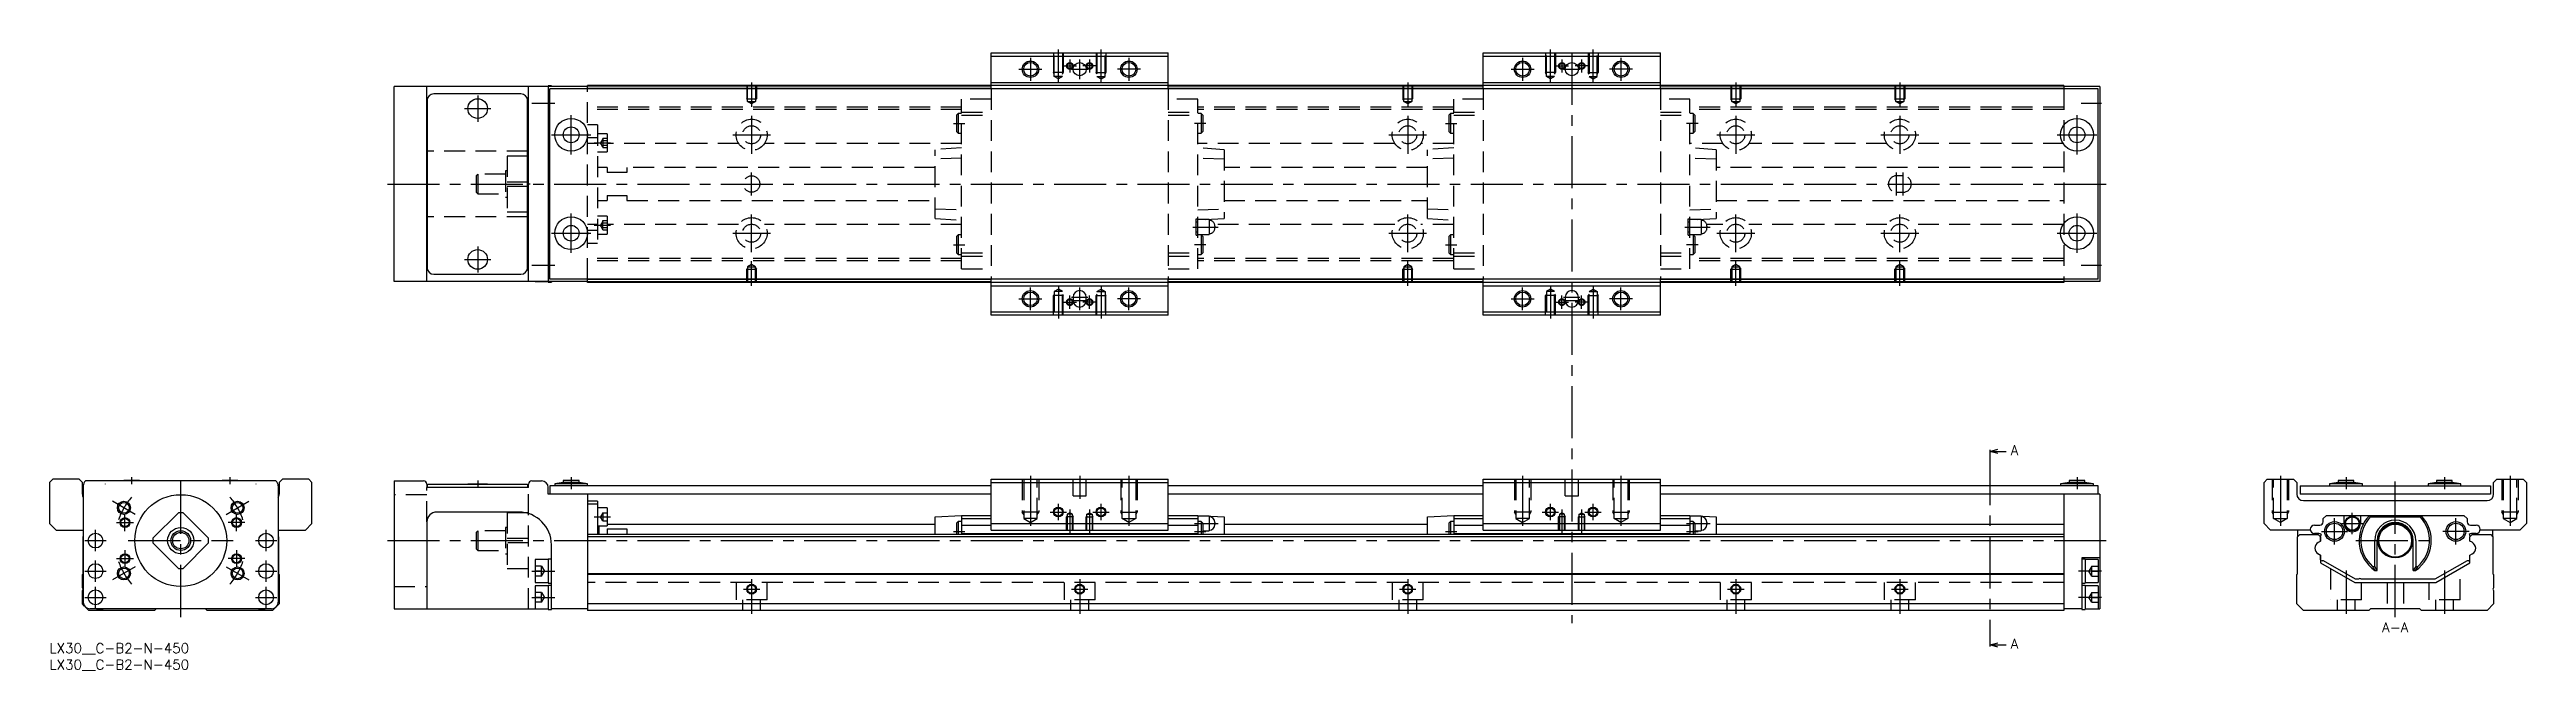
# Model space of a CAD drawing. Extents: x 0 to 755, y -8 to 181.
import ezdxf

# ---------------------------------------------------------------- set-up
doc = ezdxf.new("R2010")
doc.units = 0
doc.header["$LTSCALE"] = 0.5
doc.linetypes.add('CENTER', pattern=[50.8, 31.75, -6.35, 6.35, -6.35])
doc.linetypes.add('DASHED', pattern=[19.05, 12.7, -6.35])
for name, color, linetype in [('MSM_CENTER', 1, 'CENTER'), ('MSM_CONTINUOUS', 7, 'CONTINUOUS'), ('MSM_DASHED', 4, 'DASHED'), ('MSM_NARROW', 5, 'CONTINUOUS'), ('MSM_PART_NUMBER', 7, 'CONTINUOUS')]:
    doc.layers.add(name, color=color, linetype=linetype)
doc.styles.get("Standard").update_dxf_attribs({"font": 'txt.shx', "height": 3, "bigfont": 'bigfont.shx'})

# ---------------------------------------------------------------- blocks, each defined once
blk = doc.blocks.new('*U2')
at = {"layer": 'MSM_PART_NUMBER'}
blk.add_text('LX30__C-B2-N-450', height=3, dxfattribs=at).set_placement((0, -3))
blk = doc.blocks.new('*U3')
at = {"layer": 'MSM_PART_NUMBER'}
blk.add_text('LX30__C-B2-N-450', height=3, dxfattribs=at).set_placement((0, -8))

msp = doc.modelspace()

# ---------------------------------------------------------------- linework, layer by layer
at = {"layer": 'MSM_CENTER'}
for p, q in [((295.5, 175), (302.5, 175)), ((299, 178.5), (299, 171.5)), ((307.5, 171.09), (307.5, 181)), ((309, 176), (313, 176)), ((311, 178), (311, 174)), ((311.5, 175), (316.5, 175)), ((314, 172), (314, 178)), ((319, 176), (315, 176)), ((317, 178), (317, 174)), ((320.5, 171.09), (320.5, 181)), ((332.5, 175), (325.5, 175)), ((329, 178.5), (329, 171.5)), ((445.5, 175), (452.5, 175)), ((449, 178.5), (449, 171.5)), ((457.5, 171.09), (457.5, 181)), ((459, 176), (463, 176)), ((461, 178), (461, 174)), ((461.5, 175), (466.5, 175)), ((464, 180), (464, 6.17)), ((469, 176), (465, 176)), ((467, 178), (467, 174)), ((470.5, 171.09), (470.5, 181)), ((482.5, 175), (475.5, 175)), ((479, 178.5), (479, 171.5)), ((130.5, 167), (130.5, 159)), ((214, 171), (214, 163.49)), ((414, 171), (414, 163.49)), ((514, 171), (514, 163.49)), ((564, 171), (564, 163.49)), ((126.5, 163), (134.5, 163)), ((147, 164.7), (154, 164.7)), ((159, 149), (159, 161)), ((214, 160.75), (214, 149.25)), ((414, 160.75), (414, 149.25)), ((514, 160.75), (514, 149.25)), ((564, 160.75), (564, 149.25)), ((618, 149), (618, 161)), ((619.25, 164.7), (625.5, 164.7)), ((153, 155), (165, 155)), ((166, 152.55), (171, 152.55)), ((208.25, 155), (219.75, 155)), ((275.5, 158.5), (279, 158.5)), ((352.5, 158.5), (349, 158.5)), ((408.25, 155), (419.75, 155)), ((425.5, 158.5), (429, 158.5)), ((502.5, 158.5), (499, 158.5)), ((508.25, 155), (519.75, 155)), ((558.25, 155), (569.75, 155)), ((612, 155), (624, 155)), ((214, 136.5), (214, 143.5)), ((563, 136.5), (563, 143.5)), ((565, 136.5), (565, 143.5)), ((103, 140), (627, 140)), ((159, 119), (159, 131)), ((214, 119.25), (214, 130.75)), ((414, 119.25), (414, 130.75)), ((514, 119.25), (514, 130.75)), ((564, 119.25), (564, 130.75)), ((618, 119), (618, 131)), ((130.5, 121), (130.5, 113)), ((153, 125), (165, 125)), ((166, 127.44), (171, 127.44)), ((208.25, 125), (219.75, 125)), ((275.5, 121.5), (279, 121.5)), ((348.5, 126.9), (356.2, 126.9)), ((352.5, 121.5), (349, 121.5)), ((408.25, 125), (419.75, 125)), ((425.5, 121.5), (429, 121.5)), ((498.5, 126.9), (506.2, 126.9)), ((502.5, 121.5), (499, 121.5)), ((508.25, 125), (519.75, 125)), ((558.25, 125), (569.75, 125)), ((612, 125), (624, 125)), ((126.5, 117), (134.5, 117)), ((147, 115.3), (154, 115.3)), ((214, 109), (214, 116.51)), ((414, 109), (414, 116.51)), ((514, 109), (514, 116.51)), ((564, 109), (564, 116.51)), ((619.25, 115.3), (625.5, 115.3)), ((299, 101.5), (299, 108.5)), ((307.5, 108.91), (307.5, 99)), ((311, 102), (311, 106)), ((314, 101.5), (314, 108.5)), ((317, 102), (317, 106)), ((320.5, 108.91), (320.5, 99)), ((329, 101.5), (329, 108.5)), ((449, 101.5), (449, 108.5)), ((457.5, 108.91), (457.5, 99)), ((461, 102), (461, 106)), ((467, 102), (467, 106)), ((470.5, 108.91), (470.5, 99)), ((479, 101.5), (479, 108.5)), ((295.5, 105), (302.5, 105)), ((309, 104), (313, 104)), ((311.5, 105.5), (316.5, 105.5)), ((311.5, 104.5), (316.5, 104.5)), ((319, 104), (315, 104)), ((332.5, 105), (325.5, 105)), ((445.5, 105), (452.5, 105)), ((459, 104), (463, 104)), ((461.5, 105.5), (466.5, 105.5)), ((461.5, 104.5), (466.5, 104.5)), ((469, 104), (465, 104)), ((482.5, 105), (475.5, 105)), ((591.38, 58), (591.38, 0)), ((17, 48.6), (17, 48.49)), ((25, 50.6), (25, 48.5)), ((40, 8), (40, 51.5)), ((55, 50.6), (55, 48.5)), ((63, 48.49), (63, 48.6)), ((130.5, 49.6), (130.5, 47.49)), ((159, 50.6), (159, 47)), ((299, 51), (299, 35.81)), ((314, 51), (314, 44)), ((329, 51), (329, 35.81)), ((449, 51), (449, 35.81)), ((479, 51), (479, 35.81)), ((618, 50.6), (618, 47)), ((680, 51), (680, 35.81)), ((700, 50.6), (700, 47)), ((715, 8), (715, 51.5)), ((730, 50.6), (730, 47)), ((750, 51), (750, 35.81)), ((26.14, 39.3), (19.22, 43.3)), ((23, 34.22), (23, 39.37)), ((53.86, 39.3), (60.78, 43.3)), ((57, 34.22), (57, 39.37)), ((166, 38.55), (171, 38.55)), ((305, 40), (310, 40)), ((307.5, 37.5), (307.5, 42.5)), ((311, 40.76), (311, 33.5)), ((317, 40.76), (317, 33.5)), ((318, 40), (323, 40)), ((320.5, 37.5), (320.5, 42.5)), ((455, 40), (460, 40)), ((457.5, 37.5), (457.5, 42.5)), ((461, 40.76), (461, 33.5)), ((467, 40.76), (467, 33.5)), ((468, 40), (473, 40)), ((470.5, 37.5), (470.5, 42.5)), ((696.5, 30.1), (696.5, 38.1)), ((701.9, 33.25), (701.9, 39.75)), ((733.5, 30.1), (733.5, 38.1)), ((10.75, 31.3), (17.25, 31.3)), ((14, 28.05), (14, 34.55)), ((20.42, 36.8), (25.57, 36.8)), ((24, 31.3), (56, 31.3)), ((59.57, 36.8), (54.42, 36.8)), ((62.75, 31.3), (69.25, 31.3)), ((66, 28.05), (66, 34.55)), ((103, 31.3), (627, 31.3)), ((275.5, 34.1), (279, 34.1)), ((349, 36.5), (356.2, 36.5)), ((349, 34.1), (352.5, 34.1)), ((425.5, 34.1), (429, 34.1)), ((499, 36.5), (506.2, 36.5)), ((499, 34.1), (502.5, 34.1)), ((692.5, 34.1), (700.5, 34.1)), ((698.65, 36.5), (705.15, 36.5)), ((703, 31.3), (727, 31.3)), ((737.5, 34.1), (729.5, 34.1)), ((14, 18.75), (14, 25.25)), ((26.14, 23.3), (19.22, 19.3)), ((20.42, 25.8), (25.57, 25.8)), ((23, 28.38), (23, 23.23)), ((53.86, 23.3), (60.78, 19.3)), ((59.57, 25.8), (54.42, 25.8)), ((57, 28.38), (57, 23.23)), ((66, 18.75), (66, 25.25)), ((10.75, 22), (17.25, 22)), ((14, 10.75), (14, 17.25)), ((62.75, 22), (69.25, 22)), ((66, 10.75), (66, 17.25)), ((147, 22), (154, 22)), ((211.5, 16.5), (216.5, 16.5)), ((214, 19.5), (214, 9)), ((311.5, 16.5), (316.5, 16.5)), ((314, 19.5), (314, 9)), ((411.5, 16.5), (416.5, 16.5)), ((414, 19.5), (414, 9)), ((511.5, 16.5), (516.5, 16.5)), ((514, 19.5), (514, 9)), ((561.5, 16.5), (566.5, 16.5)), ((564, 19.5), (564, 9)), ((625.5, 22), (618.5, 22)), ((700, 22.18), (700, 9)), ((730, 22.18), (730, 9)), ((10.75, 14), (17.25, 14)), ((62.75, 14), (69.25, 14)), ((147, 14), (154, 14)), ((625.5, 14), (618.5, 14))]:
    msp.add_line(p, q, dxfattribs=at)
for start, end in [(138.53845, 161.46155), (18.53845, 41.46155), (198.53845, 221.46155), (318.53845, 341.46155)]:
    msp.add_arc((40, 31.3), 20, start, end, dxfattribs=at)
at = {"layer": 'MSM_CONTINUOUS'}
for p, q in [((287, 180), (341, 180)), ((287, 169), (287, 180)), ((287, 179), (341, 179)), ((341, 169), (341, 180)), ((437, 180), (491, 180)), ((437, 169), (437, 180)), ((437, 179), (491, 179)), ((491, 169), (491, 180)), ((105, 110.3), (105, 169.7)), ((164, 169.7), (105, 169.7)), ((115, 110.3), (115, 169.7)), ((143.7, 167.5), (117.1, 167.5)), ((146, 110.3), (146, 169.7)), ((148, 169.75), (148, 169.7)), ((152, 169.75), (148, 169.75)), ((153, 169.9), (152, 169.9)), ((152, 169.9), (152, 110.1)), ((152.5, 111), (152.5, 169)), ((624.5, 169), (152.5, 169)), ((153, 169.9), (153, 169.7)), ((164, 169), (164, 170)), ((614, 170), (164, 170)), ((287, 169.8), (164, 169.8)), ((287, 169.1), (164, 169.1)), ((287, 171), (341, 171)), ((437, 169.8), (341, 169.8)), ((437, 169.1), (341, 169.1)), ((437, 171), (491, 171)), ((614, 169.8), (491, 169.8)), ((614, 169.1), (491, 169.1)), ((614, 170), (614, 169)), ((625, 169.7), (614, 169.7)), ((624.5, 111), (624.5, 169)), ((625, 169.7), (625, 110.3)), ((115.1, 165.5), (115.1, 114.5)), ((145.7, 114.5), (145.7, 165.5)), ((115, 158.2), (115.1, 158.2)), ((145.7, 158.2), (146, 158.2)), ((115.1, 150), (115, 150)), ((146, 150), (145.7, 150)), ((146, 148.5), (145.7, 148.5)), ((146, 148.47), (145.7, 148.47)), ((145.7, 140.72), (146, 140.72)), ((146, 139.28), (145.7, 139.28)), ((115.1, 130), (115, 130)), ((146, 131.53), (145.7, 131.53)), ((146, 131.5), (145.7, 131.5)), ((146, 130), (145.7, 130)), ((115.1, 121.8), (115, 121.8)), ((146, 121.8), (145.7, 121.8)), ((164, 110.3), (105, 110.3)), ((117.1, 112.5), (143.7, 112.5)), ((148, 110.3), (148, 110.25)), ((148, 110.25), (152, 110.25)), ((152, 110.1), (153, 110.1)), ((624.5, 111), (152.5, 111)), ((153, 110.3), (153, 110.1)), ((164, 110), (164, 111)), ((287, 110.9), (164, 110.9)), ((287, 110.2), (164, 110.2)), ((614, 110), (164, 110)), ((287, 100), (287, 111)), ((287, 109), (341, 109)), ((341, 100), (341, 111)), ((437, 110.9), (341, 110.9)), ((437, 110.2), (341, 110.2)), ((437, 100), (437, 111)), ((437, 109), (491, 109)), ((491, 100), (491, 111)), ((614, 110.9), (491, 110.9)), ((614, 110.2), (491, 110.2)), ((614, 111), (614, 110)), ((625, 110.3), (614, 110.3)), ((287, 101), (341, 101)), ((341, 100), (287, 100)), ((312, 105.5), (312, 104.5)), ((316, 104.5), (316, 105.5)), ((437, 101), (491, 101)), ((491, 100), (437, 100)), ((462, 105.5), (462, 104.5)), ((466, 104.5), (466, 105.5)), ((591.38, 58.5), (593.87, 59.17)), ((591.38, 59), (591.38, 58)), ((593.87, 57.83), (591.38, 58.5)), ((591.38, 58.5), (596.38, 58.5)), ((1, 50), (0, 49)), ((0, 49), (0, 36.5)), ((9, 50), (1, 50)), ((10, 49), (9, 50)), ((10, 45.5), (10, 49)), ((10.3, 48), (10.3, 12.5)), ((69.02, 49.5), (10.98, 49.5)), ((22.6, 49.6), (22.6, 49.5)), ((27.4, 49.6), (22.6, 49.6)), ((27.4, 49.5), (27.4, 49.6)), ((52.6, 49.6), (52.6, 49.5)), ((57.4, 49.6), (52.6, 49.6)), ((57.4, 49.5), (57.4, 49.6)), ((69.7, 48), (69.7, 12.5)), ((71, 50), (70, 49)), ((70, 49), (70, 45.5)), ((79, 50), (71, 50)), ((80, 49), (79, 50)), ((80, 36.5), (80, 49)), ((105, 49.5), (105, 10.5)), ((105, 49.5), (114, 49.5)), ((115, 48.5), (115, 47.5)), ((146, 47.5), (115, 47.5)), ((115.1, 48.5), (115.1, 47.5)), ((115.1, 48.5), (145.7, 48.5)), ((127.5, 48.6), (133.5, 48.6)), ((127.5, 48.6), (127.5, 48.5)), ((133.5, 48.5), (133.5, 48.6)), ((145.7, 48.5), (145.7, 47.5)), ((146, 47.5), (146, 48.5)), ((147, 49.5), (150, 49.5)), ((152, 45.5), (152, 47.5)), ((287, 45.5), (152, 45.5)), ((152.5, 48), (152.5, 45.5)), ((287, 48), (152.5, 48)), ((156.6, 49), (154, 48.6)), ((154, 48.6), (154, 48)), ((164, 48.6), (154, 48.6)), ((156.6, 49.6), (156.6, 49)), ((161.4, 49.6), (156.6, 49.6)), ((161.4, 49), (156.6, 49)), ((161.4, 49), (161.4, 49.6)), ((164, 48.6), (161.4, 49)), ((164, 48), (164, 48.6)), ((164, 45.5), (164, 10)), ((287, 34.5), (287, 50)), ((287, 50), (341, 50)), ((287, 49), (341, 49)), ((341, 34.5), (341, 50)), ((437, 48), (341, 48)), ((437, 45.5), (341, 45.5)), ((437, 34.5), (437, 50)), ((437, 50), (491, 50)), ((437, 49), (491, 49)), ((491, 34.5), (491, 50)), ((624.5, 48), (491, 48)), ((625, 45.5), (491, 45.5)), ((615.6, 49), (613, 48.6)), ((613, 48.6), (613, 48)), ((623, 48.6), (613, 48.6)), ((614, 45.5), (614, 10)), ((615.6, 49.6), (615.6, 49)), ((620.4, 49.6), (615.6, 49.6)), ((620.4, 49), (615.6, 49)), ((620.4, 49), (620.4, 49.6)), ((623, 48.6), (620.4, 49)), ((623, 48), (623, 48.6)), ((624.5, 45.5), (624.5, 48)), ((625, 45.5), (625, 10.5)), ((675, 49), (676, 50)), ((675, 36.5), (675, 49)), ((676, 50), (684, 50)), ((684, 50), (685, 49)), ((685, 49), (685, 45.5)), ((686, 48), (686, 45.5)), ((686, 48), (744, 48)), ((744, 45.5), (686, 45.5)), ((697.6, 49), (695, 48.6)), ((705, 48.6), (695, 48.6)), ((695, 48.6), (695, 48)), ((702.4, 49.6), (697.6, 49.6)), ((697.6, 49.6), (697.6, 49)), ((702.4, 49), (697.6, 49)), ((702.4, 49), (702.4, 49.6)), ((705, 48.6), (702.4, 49)), ((705, 48), (705, 48.6)), ((727.6, 49), (725, 48.6)), ((735, 48.6), (725, 48.6)), ((725, 48.6), (725, 48)), ((732.4, 49.6), (727.6, 49.6)), ((727.6, 49.6), (727.6, 49)), ((732.4, 49), (727.6, 49)), ((732.4, 49), (732.4, 49.6)), ((735, 48.6), (732.4, 49)), ((735, 48), (735, 48.6)), ((744, 48), (744, 45.5)), ((745, 49), (746, 50)), ((745, 45.5), (745, 49)), ((746, 50), (754, 50)), ((754, 50), (755, 49)), ((755, 49), (755, 36.5)), ((39.28, 39.77), (31.53, 32.02)), ((48.47, 32.02), (40.72, 39.77)), ((143, 40), (118, 40)), ((167, 43.3), (164, 43.3)), ((167, 42.45), (164, 42.45)), ((167, 43.3), (167, 33.2)), ((170, 41.3), (167, 41.3)), ((170, 41.3), (170, 35.8)), ((270, 38.5), (278, 39)), ((270, 33.2), (270, 38.5)), ((278, 39), (287, 39)), ((278, 39), (278, 33.2)), ((278, 38), (287, 38)), ((341, 39), (350, 39)), ((341, 38), (350, 38)), ((350, 39), (358, 38.5)), ((350, 39), (350, 33.2)), ((353.45, 38.75), (350, 38.75)), ((353.45, 38.75), (353.45, 34.25)), ((358, 38.5), (358, 33.2)), ((420, 38.5), (428, 39)), ((420, 33.2), (420, 38.5)), ((428, 39), (437, 39)), ((428, 39), (428, 33.2)), ((428, 38), (437, 38)), ((491, 39), (500, 39)), ((491, 38), (500, 38)), ((500, 39), (508, 38.5)), ((500, 39), (500, 33.2)), ((503.45, 38.75), (500, 38.75)), ((503.45, 38.75), (503.45, 34.25)), ((508, 38.5), (508, 33.2)), ((687, 43.5), (743, 43.5)), ((693.05, 38), (694.05, 39)), ((693.05, 37), (693.05, 38)), ((694.05, 39), (735.95, 39)), ((699.4, 36.5), (699.4, 39)), ((704.4, 39), (704.4, 36.5)), ((707.14, 39), (707.4, 38.5)), ((707.4, 38.5), (722.6, 38.5)), ((722.6, 38.5), (722.86, 39)), ((735.95, 39), (736.95, 38)), ((736.95, 38), (736.95, 37)), ((0, 36.5), (2, 34.5)), ((2, 34.5), (10.3, 34.5)), ((10.2, 32.5), (10.3, 32.6)), ((10.2, 21.2), (10.2, 32.5)), ((31.53, 30.58), (39.28, 22.83)), ((40.72, 22.83), (48.47, 30.58)), ((69.7, 34.5), (78, 34.5)), ((69.7, 32.6), (69.8, 32.5)), ((69.8, 32.5), (69.8, 21.2)), ((78, 34.5), (80, 36.5)), ((115, 37), (115, 10.5)), ((614, 33.2), (164, 33.2)), ((614, 32.5), (164, 32.5)), ((167, 35.8), (170, 35.8)), ((167.5, 33.2), (167.5, 35.8)), ((170, 36.3), (270, 36.3)), ((170, 34.87), (176, 34.87)), ((170, 34.87), (170, 33.2)), ((176, 34.87), (176, 33.2)), ((277, 37.1), (276.5, 36.6)), ((276.5, 36.6), (276.5, 33.2)), ((278, 37.1), (277, 37.1)), ((277, 37.1), (277, 33.2)), ((278, 36), (287, 36)), ((278, 33.5), (350, 33.5)), ((287, 36.5), (341, 36.5)), ((287, 34.5), (341, 34.5)), ((341, 36), (350, 36)), ((351, 37.1), (350, 37.1)), ((351.5, 36.6), (351, 37.1)), ((351, 37.1), (351, 33.2)), ((351.5, 36.6), (351.5, 33.2)), ((351.5, 34.25), (353.45, 34.25)), ((355.2, 36.8), (355.2, 36.2)), ((358, 36.3), (420, 36.3)), ((427, 37.1), (426.5, 36.6)), ((426.5, 36.6), (426.5, 33.2)), ((428, 37.1), (427, 37.1)), ((427, 37.1), (427, 33.2)), ((428, 36), (437, 36)), ((428, 33.5), (500, 33.5)), ((437, 36.5), (491, 36.5)), ((437, 34.5), (491, 34.5)), ((491, 36), (500, 36)), ((501, 37.1), (500, 37.1)), ((501.5, 36.6), (501, 37.1)), ((501, 37.1), (501, 33.2)), ((501.5, 36.6), (501.5, 33.2)), ((501.5, 34.25), (503.45, 34.25)), ((505.2, 36.8), (505.2, 36.2)), ((508, 36.3), (614, 36.3)), ((677, 34.5), (675, 36.5)), ((689.13, 34.5), (677, 34.5)), ((685.2, 32.5), (685.9, 33.2)), ((685.2, 21.2), (685.2, 32.5)), ((685.3, 32.6), (685.3, 34.5)), ((685.9, 33.2), (691.55, 33.2)), ((690.35, 36), (692.05, 36)), ((691.75, 33.5), (690.35, 33.5)), ((692.25, 31.15), (691.5, 30.72)), ((691.55, 33.2), (692.25, 32.5)), ((691.6, 30.78), (692.25, 31.15)), ((692.2, 32.55), (692.2, 32.7)), ((692.25, 32.5), (692.2, 32.55)), ((692.25, 31.15), (692.25, 32.5)), ((692.25, 32.5), (692.25, 31.15)), ((708.74, 23.45), (708.74, 31.3)), ((709.5, 22.2), (709.5, 31.3)), ((720.5, 22.2), (720.5, 31.3)), ((721.26, 31.3), (721.26, 23.45)), ((737.75, 32.5), (738.45, 33.2)), ((737.75, 31.15), (737.75, 32.5)), ((738.4, 30.78), (737.75, 31.15)), ((737.8, 32.7), (737.8, 32.55)), ((737.95, 36), (739.65, 36)), ((739.65, 33.5), (738.25, 33.5)), ((738.4, 30.78), (738.49, 30.73)), ((738.45, 33.2), (744.1, 33.2)), ((753, 34.5), (740.87, 34.5)), ((744.1, 33.2), (744.8, 32.5)), ((744.7, 32.6), (744.7, 34.5)), ((744.8, 32.5), (744.8, 21.2)), ((755, 36.5), (753, 34.5)), ((152, 25.5), (148, 25.5)), ((148, 25.5), (148, 18.5)), ((153, 25.65), (152, 25.65)), ((152, 25.65), (152, 18.35)), ((153, 10.35), (153, 30)), ((625, 26), (619.5, 26)), ((619.5, 26), (619.5, 10.35)), ((620.5, 25.65), (619.5, 25.65)), ((620.5, 25.65), (620.5, 18.35)), ((624.5, 25.5), (620.5, 25.5)), ((624.5, 25.5), (624.5, 18.5)), ((692.25, 26.85), (691.5, 27.28)), ((691.6, 27.22), (692.25, 26.85)), ((692.25, 25.45), (692.25, 26.85)), ((692.25, 26.85), (692.25, 24.5)), ((692.25, 24.5), (702.64, 18.5)), ((693.1, 25.16), (692.7, 25.16)), ((702.91, 19.5), (693.1, 25.16)), ((708.07, 23.45), (708.74, 23.45)), ((709.5, 22.2), (708.74, 23.45)), ((721.26, 23.45), (720.5, 22.2)), ((721.26, 23.45), (721.93, 23.45)), ((736.9, 25.16), (727.09, 19.5)), ((727.36, 18.5), (737.75, 24.5)), ((737.3, 25.16), (736.9, 25.16)), ((737.75, 26.85), (738.5, 27.28)), ((737.75, 24.5), (737.75, 26.85)), ((10, 21), (10.2, 21.2)), ((10, 16.9), (10, 21)), ((10, 12), (10, 16.1)), ((69.8, 21.2), (70, 21)), ((70, 21), (70, 12)), ((148, 18.5), (152, 18.5)), ((152, 17.5), (148, 17.5)), ((148, 17.5), (148, 10.5)), ((152, 18.35), (153, 18.35)), ((153, 17.65), (152, 17.65)), ((152, 17.65), (152, 10.35)), ((614, 21.2), (164, 21.2)), ((614, 21), (164, 21)), ((619.5, 18.35), (620.5, 18.35)), ((620.5, 17.65), (619.5, 17.65)), ((620.5, 18.5), (624.5, 18.5)), ((620.5, 17.65), (620.5, 10.35)), ((624.5, 17.5), (620.5, 17.5)), ((624.5, 17.5), (624.5, 10.5)), ((685, 21), (685.2, 21.2)), ((685, 12), (685, 21)), ((702.64, 18.5), (727.36, 18.5)), ((703.85, 19.5), (702.91, 19.5)), ((727.09, 19.5), (704.65, 19.5)), ((708.82, 22.2), (709.5, 22.2)), ((720.5, 22.2), (721.18, 22.2)), ((744.8, 21.2), (745, 21)), ((745, 21), (745, 16.9)), ((745, 16.1), (745, 12)), ((10.7, 11.3), (10, 12)), ((12, 10), (11.1, 10.9)), ((32, 10), (12, 10)), ((67.7, 10.5), (12.3, 10.5)), ((32.5, 10.5), (32, 10)), ((48, 10), (47.5, 10.5)), ((68, 10), (48, 10)), ((68.9, 10.9), (68, 10)), ((70, 12), (69.3, 11.3)), ((105, 10.5), (152, 10.5)), ((152, 10.35), (153, 10.35)), ((164, 10.5), (153, 10.5)), ((614, 12), (164, 12)), ((614, 10), (164, 10)), ((619.5, 10.5), (614, 10.5)), ((619.5, 10.35), (620.5, 10.35)), ((620.5, 10.5), (625, 10.5)), ((687, 10), (685, 12)), ((707, 10), (687, 10)), ((707.5, 10.5), (707, 10)), ((722.5, 10.5), (707.5, 10.5)), ((723, 10), (722.5, 10.5)), ((743, 10), (723, 10)), ((745, 12), (743, 10)), ((591.38, -0.5), (593.87, 0.17)), ((591.38, 0), (591.38, -1)), ((593.87, -1.17), (591.38, -0.5)), ((591.38, -0.5), (596.38, -0.5))]:
    msp.add_line(p, q, dxfattribs=at)
for centre, radius in [((299, 175), 2.07), ((314, 175), 2), ((329, 175), 2.07), ((449, 175), 2.07), ((464, 175), 2), ((479, 175), 2.07), ((130.5, 163), 3), ((159, 155), 5), ((618, 155), 5), ((159, 155), 2.4), ((618, 155), 2.4), ((159, 125), 5), ((618, 125), 5), ((159, 125), 2.4), ((618, 125), 2.4), ((130.5, 117), 3), ((299, 105), 2.07), ((329, 105), 2.07), ((449, 105), 2.07), ((479, 105), 2.07), ((22.68, 41.3), 1.62), ((23, 36.8), 1.23), ((40, 31.3), 14), ((57.32, 41.3), 1.62), ((57, 36.8), 1.23), ((307.5, 40), 1.23), ((320.5, 40), 1.23), ((457.5, 40), 1.23), ((470.5, 40), 1.23), ((701.9, 36.5), 2.25), ((701.9, 36.5), 2.05), ((14, 31.3), 2.25), ((40, 31.3), 4), ((40, 31.3), 3), ((40, 31.3), 2.5), ((66, 31.3), 2.25), ((696.5, 34.1), 3), ((696.5, 34.1), 2.5), ((715, 31.3), 5.3), ((715, 31.3), 5), ((733.5, 34.1), 3), ((733.5, 34.1), 2.5), ((14, 22), 2.25), ((22.68, 21.3), 1.62), ((23, 25.8), 1.23), ((57.32, 21.3), 1.62), ((57, 25.8), 1.23), ((66, 22), 2.25), ((14, 14), 2.25), ((66, 14), 2.25), ((214, 16.5), 1.23), ((314, 16.5), 1.23), ((414, 16.5), 1.23), ((514, 16.5), 1.23), ((564, 16.5), 1.23)]:
    msp.add_circle(centre, radius, dxfattribs=at)
for centre, radius, start, end in [((117.1, 165.5), 2, 90, 180), ((143.7, 165.5), 2, 0, 90), ((117.1, 114.5), 2, 180, 270), ((143.7, 114.5), 2, 270, 0), ((314, 105.5), 2, 0, 180), ((464, 105.5), 2, 0, 180), ((314, 104.5), 2, 180, 0), ((464, 104.5), 2, 180, 0), ((12, 45.5), 2, 180, 211.78833), ((12.3, 48), 2, 131.40962, 180), ((67.7, 48), 2, 0, 48.59038), ((68, 45.5), 2, 328.21167, 0), ((114, 48.5), 1, 0, 90), ((147, 48.5), 1, 90, 180), ((150, 47.5), 2, 0, 90), ((687, 45.5), 2, 180, 270), ((743, 45.5), 2, 270, 0), ((40, 31.3), 8.5, 85.11917, 94.88083), ((118, 37), 3, 90, 180), ((143, 30), 10, 0, 90), ((353.45, 36.8), 1.75, 0, 90), ((503.45, 36.8), 1.75, 0, 90), ((715, 31.3), 11, 135.573, 235.81959), ((715, 31.3), 10.47, 136.57129, 228.55525), ((715, 31.3), 11, 304.18041, 44.427), ((715, 31.3), 10.47, 311.44475, 43.42871), ((40, 31.3), 8.5, 175.11917, 184.88083), ((40, 31.3), 8.5, 355.11917, 4.88083), ((353.45, 36.2), 1.75, 270, 0), ((503.45, 36.2), 1.75, 270, 0), ((690.35, 34.75), 1.25, 90, 270), ((692.65, 28.85), 2.2, 121.45533, 176.01903), ((692.65, 28.85), 2.2, 121.38869, 134.53306), ((691.75, 32.5), 1, 41.23398, 90), ((692.05, 37), 1, 270, 0), ((692.7, 32.7), 0.5, 113.32535, 180), ((701.9, 36.5), 2.5, 180, 0), ((715, 31.3), 6.26, 0, 180), ((715, 31.3), 5.5, 0, 180), ((737.95, 37), 1, 180, 270), ((738.25, 32.5), 1, 90, 138.76602), ((737.3, 32.7), 0.5, 0, 66.67465), ((737.35, 28.85), 2.2, 3.98097, 61.45517), ((739.65, 34.75), 1.25, 270, 90), ((40, 31.3), 8.5, 265.11917, 274.88083), ((692.65, 29.15), 2.2, 183.98097, 241.45517), ((692.7, 25.66), 0.5, 205.84193, 270), ((716.51, 27.65), 9.43, 206.44562, 215.3272), ((714, 27.35), 8.84, 324.37545, 333.85173), ((737.3, 25.66), 0.5, 270, 334.15807), ((737.35, 29.15), 2.2, 301.45533, 356.01903), ((9.7, 16.5), 0.5, 306.8699, 53.1301), ((704.25, 19.2), 0.5, 36.8699, 143.1301), ((745.3, 16.5), 0.5, 126.8699, 233.1301), ((12.3, 12.5), 2, 180, 270), ((15.3, 14), 3.65, 253.51703, 286.48297), ((64.7, 14), 3.65, 253.51703, 286.48297), ((67.7, 12.5), 2, 270, 0)]:
    msp.add_arc(centre, radius, start, end, dxfattribs=at)
at = {"layer": 'MSM_DASHED'}
for p, q in [((306, 180), (306, 174)), ((309, 174), (306, 174)), ((306.27, 173.53), (306, 174)), ((306.27, 172.8), (306.27, 180)), ((308.73, 180), (308.73, 172.8)), ((308.73, 173.53), (309, 174)), ((309, 180), (309, 174)), ((319, 180), (319, 174)), ((319, 174), (322, 174)), ((319.27, 173.53), (319, 174)), ((319.27, 180), (319.27, 172.8)), ((321.73, 172.8), (321.73, 180)), ((321.73, 173.53), (322, 174)), ((322, 180), (322, 174)), ((456, 180), (456, 174)), ((459, 174), (456, 174)), ((456.27, 173.53), (456, 174)), ((456.27, 172.8), (456.27, 180)), ((458.73, 180), (458.73, 172.8)), ((458.73, 173.53), (459, 174)), ((459, 180), (459, 174)), ((469, 180), (469, 174)), ((469, 174), (472, 174)), ((469.27, 173.53), (469, 174)), ((469.27, 180), (469.27, 172.8)), ((471.73, 172.8), (471.73, 180)), ((471.73, 173.53), (472, 174)), ((472, 180), (472, 174)), ((164, 111), (164, 169)), ((212.5, 170), (212.5, 166)), ((212.77, 165.2), (212.77, 170)), ((215.23, 170), (215.23, 165.2)), ((215.5, 170), (215.5, 166)), ((287, 169), (287, 111)), ((308.73, 172.8), (306.27, 172.8)), ((307.5, 172.09), (306.27, 172.8)), ((308.73, 172.8), (307.5, 172.09)), ((319.27, 172.8), (321.73, 172.8)), ((319.27, 172.8), (320.5, 172.09)), ((320.5, 172.09), (321.73, 172.8)), ((341, 169), (341, 111)), ((412.5, 170), (412.5, 166)), ((412.77, 165.2), (412.77, 170)), ((415.23, 170), (415.23, 165.2)), ((415.5, 170), (415.5, 166)), ((437, 169), (437, 111)), ((458.73, 172.8), (456.27, 172.8)), ((457.5, 172.09), (456.27, 172.8)), ((458.73, 172.8), (457.5, 172.09)), ((469.27, 172.8), (471.73, 172.8)), ((469.27, 172.8), (470.5, 172.09)), ((470.5, 172.09), (471.73, 172.8)), ((491, 169), (491, 111)), ((512.5, 170), (512.5, 166)), ((512.77, 165.2), (512.77, 170)), ((515.23, 170), (515.23, 165.2)), ((515.5, 170), (515.5, 166)), ((562.5, 170), (562.5, 166)), ((562.77, 165.2), (562.77, 170)), ((565.23, 170), (565.23, 165.2)), ((565.5, 170), (565.5, 166)), ((614, 169), (614, 111)), ((278, 163.45), (164, 163.45)), ((278, 162.75), (164, 162.75)), ((212.77, 165.53), (212.5, 166)), ((212.5, 166), (215.5, 166)), ((212.77, 165.2), (215.23, 165.2)), ((214, 164.49), (212.77, 165.2)), ((215.23, 165.2), (214, 164.49)), ((215.23, 165.53), (215.5, 166)), ((277, 161.5), (276.5, 161)), ((276.5, 161), (276.5, 156)), ((277, 161.5), (277, 155.5)), ((278, 161.5), (277, 161.5)), ((287, 165.9), (278, 165.9)), ((278, 114.1), (278, 165.9)), ((278, 161.95), (287, 161.95)), ((278, 160.95), (287, 160.95)), ((350, 165.9), (341, 165.9)), ((341, 161.95), (350, 161.95)), ((341, 160.95), (350, 160.95)), ((350, 114.1), (350, 165.9)), ((428, 163.45), (350, 163.45)), ((428, 162.75), (350, 162.75)), ((351, 161.5), (350, 161.5)), ((351, 161.5), (351, 155.5)), ((351.5, 161), (351, 161.5)), ((351.5, 161), (351.5, 156)), ((412.77, 165.53), (412.5, 166)), ((412.5, 166), (415.5, 166)), ((412.77, 165.2), (415.23, 165.2)), ((414, 164.49), (412.77, 165.2)), ((415.23, 165.2), (414, 164.49)), ((415.23, 165.53), (415.5, 166)), ((427, 161.5), (426.5, 161)), ((426.5, 161), (426.5, 156)), ((427, 161.5), (427, 155.5)), ((428, 161.5), (427, 161.5)), ((437, 165.9), (428, 165.9)), ((428, 114.1), (428, 165.9)), ((428, 161.95), (437, 161.95)), ((428, 160.95), (437, 160.95)), ((500, 165.9), (491, 165.9)), ((491, 161.95), (500, 161.95)), ((491, 160.95), (500, 160.95)), ((500, 114.1), (500, 165.9)), ((614, 163.45), (500, 163.45)), ((614, 162.75), (500, 162.75)), ((501, 161.5), (500, 161.5)), ((501, 161.5), (501, 155.5)), ((501.5, 161), (501, 161.5)), ((501.5, 161), (501.5, 156)), ((512.77, 165.53), (512.5, 166)), ((512.5, 166), (515.5, 166)), ((512.77, 165.2), (515.23, 165.2)), ((514, 164.49), (512.77, 165.2)), ((515.23, 165.2), (514, 164.49)), ((515.23, 165.53), (515.5, 166)), ((562.77, 165.53), (562.5, 166)), ((562.5, 166), (565.5, 166)), ((562.77, 165.2), (565.23, 165.2)), ((564, 164.49), (562.77, 165.2)), ((565.23, 165.2), (564, 164.49)), ((565.23, 165.53), (565.5, 166)), ((167, 158), (164, 158)), ((167, 154.13), (164, 154.13)), ((167, 152.38), (164, 152.38)), ((167, 158), (167, 122)), ((170, 155.3), (167, 155.3)), ((168.7, 153.8), (167.98, 152.55)), ((168.7, 151.3), (167.98, 152.55)), ((168.7, 154), (170, 154)), ((168.7, 154), (168.7, 151.11)), ((168.7, 153.28), (170, 153.28)), ((168.7, 151.83), (170, 151.83)), ((168.7, 151.11), (170, 151.11)), ((170, 155.3), (170, 149.8)), ((210.05, 152.36), (170, 152.36)), ((278, 152.36), (217.95, 152.36)), ((276.5, 156), (277, 155.5)), ((277, 155.5), (278, 155.5)), ((350, 155.5), (351, 155.5)), ((410.05, 152.36), (350, 152.36)), ((351, 155.5), (351.5, 156)), ((428, 152.36), (417.95, 152.36)), ((426.5, 156), (427, 155.5)), ((427, 155.5), (428, 155.5)), ((500, 155.5), (501, 155.5)), ((510.05, 152.36), (500, 152.36)), ((501, 155.5), (501.5, 156)), ((560.05, 152.36), (517.95, 152.36)), ((614, 152.36), (567.95, 152.36)), ((145.7, 150), (115.1, 150)), ((139, 144), (139, 136)), ((139.5, 144), (139, 144)), ((139.5, 148.5), (139.5, 131.5)), ((145.7, 148.5), (139.5, 148.5)), ((145.7, 148.47), (139.5, 148.47)), ((167, 149.8), (170, 149.8)), ((170, 145), (167, 145)), ((170, 145), (170, 143.5)), ((176, 143.5), (170, 143.5)), ((176, 145), (176, 143.5)), ((270, 145), (176, 145)), ((278, 151), (270, 150.47)), ((270, 129.53), (270, 150.47)), ((278, 147.86), (270, 147.6)), ((358, 150.47), (350, 151)), ((358, 147.6), (350, 147.86)), ((358, 150.47), (358, 129.53)), ((420, 145), (358, 145)), ((428, 151), (420, 150.47)), ((420, 129.53), (420, 150.47)), ((428, 147.86), (420, 147.6)), ((508, 150.47), (500, 151)), ((508, 147.6), (500, 147.86)), ((508, 150.47), (508, 129.53)), ((614, 145), (508, 145)), ((130.5, 143), (130, 142.5)), ((130, 142.5), (130, 137.5)), ((130, 137.5), (130.5, 137)), ((130.5, 143), (130.5, 137)), ((139, 143), (130.5, 143)), ((130.5, 137), (139, 137)), ((139, 136), (139.5, 136)), ((139.5, 140.72), (145.7, 140.72)), ((145.7, 139.28), (139.5, 139.28)), ((146.5, 140), (146, 140)), ((170, 136.5), (176, 136.5)), ((170, 136.5), (170, 135)), ((176, 136.5), (176, 135)), ((565, 142.5), (563, 142.5)), ((563, 137.5), (565, 137.5)), ((145.7, 130), (115.1, 130)), ((139.5, 131.53), (145.7, 131.53)), ((139.5, 131.5), (145.7, 131.5)), ((167, 135), (170, 135)), ((170, 130.19), (167, 130.19)), ((168.7, 128.69), (167.98, 127.44)), ((168.7, 128.89), (170, 128.89)), ((168.7, 126), (168.7, 128.89)), ((170, 130.19), (170, 124.69)), ((176, 135), (270, 135)), ((270, 132.4), (278, 132.14)), ((270, 129.53), (278, 129)), ((349.5, 129.4), (350, 129.4)), ((349.5, 124.4), (349.5, 129.4)), ((350, 128.4), (349.5, 128.4)), ((350, 132.14), (358, 132.4)), ((353.45, 129.15), (350, 129.15)), ((352.26, 129.15), (358, 129.53)), ((353.45, 129.15), (353.45, 124.65)), ((358, 135), (420, 135)), ((420, 132.4), (428, 132.14)), ((420, 129.53), (428, 129)), ((499.5, 129.4), (500, 129.4)), ((499.5, 124.4), (499.5, 129.4)), ((500, 128.4), (499.5, 128.4)), ((500, 132.14), (508, 132.4)), ((503.45, 129.15), (500, 129.15)), ((502.26, 129.15), (508, 129.53)), ((503.45, 129.15), (503.45, 124.65)), ((508, 135), (614, 135)), ((167, 127.62), (164, 127.62)), ((167, 125.87), (164, 125.87)), ((164, 122), (167, 122)), ((167, 124.69), (170, 124.69)), ((168.7, 126.19), (167.98, 127.44)), ((168.7, 128.17), (170, 128.17)), ((168.7, 126.72), (170, 126.72)), ((168.7, 126), (170, 126)), ((210.05, 127.64), (170, 127.64)), ((278, 127.64), (217.95, 127.64)), ((277, 124.5), (276.5, 124)), ((276.5, 124), (276.5, 119)), ((278, 124.5), (277, 124.5)), ((277, 124.5), (277, 118.5)), ((349.5, 125.4), (350, 125.4)), ((349.5, 124.4), (350, 124.4)), ((350, 124.65), (353.45, 124.65)), ((351, 124.5), (350, 124.5)), ((351.5, 124), (351, 124.5)), ((351, 124.5), (351, 118.5)), ((351.5, 124), (351.5, 119)), ((410.05, 127.64), (355.14, 127.64)), ((355.2, 127.2), (355.2, 126.6)), ((428, 127.64), (417.95, 127.64)), ((427, 124.5), (426.5, 124)), ((426.5, 124), (426.5, 119)), ((428, 124.5), (427, 124.5)), ((427, 124.5), (427, 118.5)), ((499.5, 125.4), (500, 125.4)), ((499.5, 124.4), (500, 124.4)), ((500, 124.65), (503.45, 124.65)), ((501, 124.5), (500, 124.5)), ((501.5, 124), (501, 124.5)), ((501, 124.5), (501, 118.5)), ((501.5, 124), (501.5, 119)), ((510.05, 127.64), (505.14, 127.64)), ((505.2, 127.2), (505.2, 126.6)), ((560.05, 127.64), (517.95, 127.64)), ((614, 127.64), (567.95, 127.64)), ((278, 117.25), (164, 117.25)), ((278, 116.55), (164, 116.55)), ((212.77, 114.47), (212.5, 114)), ((212.5, 110), (212.5, 114)), ((212.5, 114), (215.5, 114)), ((214, 115.51), (212.77, 114.8)), ((212.77, 114.8), (212.77, 110)), ((212.77, 114.8), (215.23, 114.8)), ((215.23, 114.8), (214, 115.51)), ((215.23, 110), (215.23, 114.8)), ((215.23, 114.47), (215.5, 114)), ((215.5, 110), (215.5, 114)), ((276.5, 119), (277, 118.5)), ((277, 118.5), (278, 118.5)), ((278, 119.05), (287, 119.05)), ((278, 118.05), (287, 118.05)), ((278, 114.1), (287, 114.1)), ((341, 119.05), (350, 119.05)), ((341, 118.05), (350, 118.05)), ((341, 114.1), (350, 114.1)), ((350, 118.5), (351, 118.5)), ((428, 117.25), (350, 117.25)), ((428, 116.55), (350, 116.55)), ((351, 118.5), (351.5, 119)), ((412.77, 114.47), (412.5, 114)), ((412.5, 110), (412.5, 114)), ((412.5, 114), (415.5, 114)), ((414, 115.51), (412.77, 114.8)), ((412.77, 114.8), (412.77, 110)), ((412.77, 114.8), (415.23, 114.8)), ((415.23, 114.8), (414, 115.51)), ((415.23, 110), (415.23, 114.8)), ((415.23, 114.47), (415.5, 114)), ((415.5, 110), (415.5, 114)), ((426.5, 119), (427, 118.5)), ((427, 118.5), (428, 118.5)), ((428, 119.05), (437, 119.05)), ((428, 118.05), (437, 118.05)), ((428, 114.1), (437, 114.1)), ((491, 119.05), (500, 119.05)), ((491, 118.05), (500, 118.05)), ((491, 114.1), (500, 114.1)), ((500, 118.5), (501, 118.5)), ((614, 117.25), (500, 117.25)), ((614, 116.55), (500, 116.55)), ((501, 118.5), (501.5, 119)), ((512.77, 114.47), (512.5, 114)), ((512.5, 110), (512.5, 114)), ((512.5, 114), (515.5, 114)), ((514, 115.51), (512.77, 114.8)), ((512.77, 114.8), (512.77, 110)), ((512.77, 114.8), (515.23, 114.8)), ((515.23, 114.8), (514, 115.51)), ((515.23, 110), (515.23, 114.8)), ((515.23, 114.47), (515.5, 114)), ((515.5, 110), (515.5, 114)), ((562.77, 114.47), (562.5, 114)), ((562.5, 110), (562.5, 114)), ((562.5, 114), (565.5, 114)), ((564, 115.51), (562.77, 114.8)), ((562.77, 114.8), (562.77, 110)), ((562.77, 114.8), (565.23, 114.8)), ((565.23, 114.8), (564, 115.51)), ((565.23, 110), (565.23, 114.8)), ((565.23, 114.47), (565.5, 114)), ((565.5, 110), (565.5, 114)), ((306.27, 106.47), (306, 106)), ((309, 106), (306, 106)), ((306, 100), (306, 106)), ((307.5, 107.91), (306.27, 107.2)), ((306.27, 107.2), (306.27, 100)), ((308.73, 107.2), (306.27, 107.2)), ((308.73, 107.2), (307.5, 107.91)), ((308.73, 100), (308.73, 107.2)), ((308.73, 106.47), (309, 106)), ((309, 100), (309, 106)), ((319.27, 106.47), (319, 106)), ((319, 100), (319, 106)), ((319, 106), (322, 106)), ((319.27, 107.2), (320.5, 107.91)), ((319.27, 100), (319.27, 107.2)), ((319.27, 107.2), (321.73, 107.2)), ((320.5, 107.91), (321.73, 107.2)), ((321.73, 107.2), (321.73, 100)), ((321.73, 106.47), (322, 106)), ((322, 100), (322, 106)), ((456.27, 106.47), (456, 106)), ((459, 106), (456, 106)), ((456, 100), (456, 106)), ((457.5, 107.91), (456.27, 107.2)), ((456.27, 107.2), (456.27, 100)), ((458.73, 107.2), (456.27, 107.2)), ((458.73, 107.2), (457.5, 107.91)), ((458.73, 100), (458.73, 107.2)), ((458.73, 106.47), (459, 106)), ((459, 100), (459, 106)), ((469.27, 106.47), (469, 106)), ((469, 100), (469, 106)), ((469, 106), (472, 106)), ((469.27, 107.2), (470.5, 107.91)), ((469.27, 100), (469.27, 107.2)), ((469.27, 107.2), (471.73, 107.2)), ((470.5, 107.91), (471.73, 107.2)), ((471.73, 107.2), (471.73, 100)), ((471.73, 106.47), (472, 106)), ((472, 100), (472, 106)), ((115, 37), (115, 47.5)), ((146, 10.5), (146, 47.5)), ((296.5, 50), (296.5, 40)), ((296.93, 50), (296.93, 38)), ((301.07, 38), (301.07, 50)), ((301.5, 50), (301.5, 40)), ((312, 45), (312, 50)), ((316, 45), (316, 50)), ((326.5, 50), (326.5, 40)), ((326.93, 38), (326.93, 50)), ((331.07, 50), (331.07, 38)), ((331.5, 50), (331.5, 40)), ((446.5, 50), (446.5, 40)), ((446.93, 50), (446.93, 38)), ((451.07, 38), (451.07, 50)), ((451.5, 50), (451.5, 40)), ((462, 45), (462, 50)), ((466, 45), (466, 50)), ((476.5, 50), (476.5, 40)), ((476.93, 38), (476.93, 50)), ((481.07, 50), (481.07, 38)), ((481.5, 50), (481.5, 40)), ((677.5, 50), (677.5, 40)), ((677.93, 38), (677.93, 50)), ((682.07, 50), (682.07, 38)), ((682.5, 50), (682.5, 40)), ((747.5, 50), (747.5, 40)), ((747.93, 50), (747.93, 38)), ((752.07, 38), (752.07, 50)), ((752.5, 50), (752.5, 40)), ((115, 45.3), (105, 45.3)), ((139.5, 39.8), (139.5, 22.8)), ((146, 39.8), (139.5, 39.8)), ((146, 39.77), (139.5, 39.77)), ((168.7, 39.8), (167.98, 38.55)), ((168.7, 37.3), (167.98, 38.55)), ((168.7, 39.8), (170, 39.8)), ((168.7, 39.8), (168.7, 37.3)), ((168.7, 38.55), (170, 38.55)), ((301.5, 40), (296.5, 40)), ((296.93, 39.25), (296.5, 40)), ((301.07, 38), (296.93, 38)), ((296.93, 38), (299, 36.81)), ((299, 36.81), (301.07, 38)), ((301.07, 39.25), (301.5, 40)), ((310.22, 38.87), (310, 38.5)), ((312, 38.5), (310, 38.5)), ((310, 34.5), (310, 38.5)), ((311, 39.76), (310.22, 39.31)), ((311.78, 39.31), (310.22, 39.31)), ((310.22, 39.31), (310.22, 34.5)), ((311.78, 39.31), (311, 39.76)), ((311.78, 34.5), (311.78, 39.31)), ((311.78, 38.87), (312, 38.5)), ((312, 45), (316, 45)), ((312, 34.5), (312, 38.5)), ((316.22, 38.87), (316, 38.5)), ((316, 34.5), (316, 38.5)), ((316, 38.5), (318, 38.5)), ((316.22, 39.31), (317, 39.76)), ((316.22, 39.31), (317.78, 39.31)), ((316.22, 34.5), (316.22, 39.31)), ((317, 39.76), (317.78, 39.31)), ((317.78, 39.31), (317.78, 34.5)), ((317.78, 38.87), (318, 38.5)), ((318, 34.5), (318, 38.5)), ((326.5, 40), (331.5, 40)), ((326.93, 39.25), (326.5, 40)), ((326.93, 38), (331.07, 38)), ((329, 36.81), (326.93, 38)), ((331.07, 38), (329, 36.81)), ((331.07, 39.25), (331.5, 40)), ((451.5, 40), (446.5, 40)), ((446.93, 39.25), (446.5, 40)), ((451.07, 38), (446.93, 38)), ((446.93, 38), (449, 36.81)), ((449, 36.81), (451.07, 38)), ((451.07, 39.25), (451.5, 40)), ((460.22, 38.87), (460, 38.5)), ((462, 38.5), (460, 38.5)), ((460, 34.5), (460, 38.5)), ((461, 39.76), (460.22, 39.31)), ((461.78, 39.31), (460.22, 39.31)), ((460.22, 39.31), (460.22, 34.5)), ((461.78, 39.31), (461, 39.76)), ((461.78, 34.5), (461.78, 39.31)), ((461.78, 38.87), (462, 38.5)), ((462, 45), (466, 45)), ((462, 34.5), (462, 38.5)), ((466.22, 38.87), (466, 38.5)), ((466, 34.5), (466, 38.5)), ((466, 38.5), (468, 38.5)), ((466.22, 39.31), (467, 39.76)), ((466.22, 39.31), (467.78, 39.31)), ((466.22, 34.5), (466.22, 39.31)), ((467, 39.76), (467.78, 39.31)), ((467.78, 39.31), (467.78, 34.5)), ((467.78, 38.87), (468, 38.5)), ((468, 34.5), (468, 38.5)), ((476.5, 40), (481.5, 40)), ((476.93, 39.25), (476.5, 40)), ((476.93, 38), (481.07, 38)), ((479, 36.81), (476.93, 38)), ((481.07, 38), (479, 36.81)), ((481.07, 39.25), (481.5, 40)), ((677.5, 40), (682.5, 40)), ((677.93, 39.25), (677.5, 40)), ((680, 36.81), (677.93, 38)), ((677.93, 38), (682.07, 38)), ((682.07, 38), (680, 36.81)), ((682.07, 39.25), (682.5, 40)), ((752.5, 40), (747.5, 40)), ((747.93, 39.25), (747.5, 40)), ((747.93, 38), (750, 36.81)), ((752.07, 38), (747.93, 38)), ((750, 36.81), (752.07, 38)), ((752.07, 39.25), (752.5, 40)), ((130.5, 34.3), (130, 33.8)), ((130, 33.8), (130, 28.8)), ((130.5, 34.3), (130.5, 28.3)), ((139, 34.3), (130.5, 34.3)), ((139, 35.3), (139, 27.3)), ((139.5, 35.3), (139, 35.3)), ((139.5, 32.02), (146, 32.02)), ((146, 30.58), (139.5, 30.58)), ((168.7, 37.3), (170, 37.3)), ((130, 28.8), (130.5, 28.3)), ((130.5, 28.3), (139, 28.3)), ((139, 27.3), (139.5, 27.3)), ((139.5, 22.83), (146, 22.83)), ((139.5, 22.8), (146, 22.8)), ((150, 23.5), (148, 23.5)), ((150, 20.5), (150, 23.5)), ((150, 23.5), (150.87, 22)), ((622.5, 23.5), (621.63, 22)), ((622.5, 20.5), (622.5, 23.5)), ((622.5, 23.5), (624.5, 23.5)), ((695.25, 22.77), (695.25, 13.2)), ((734.75, 13.2), (734.75, 22.77)), ((105, 17.3), (115, 17.3)), ((150, 22), (148, 22)), ((150, 20.5), (148, 20.5)), ((150, 15.5), (148, 15.5)), ((150, 20.5), (150.87, 22)), ((150, 12.5), (150, 15.5)), ((150, 15.5), (150.87, 14)), ((614, 18.5), (164, 18.5)), ((209.25, 18.5), (209.25, 13.2)), ((218.75, 13.2), (218.75, 18.5)), ((309.25, 18.5), (309.25, 13.2)), ((318.75, 13.2), (318.75, 18.5)), ((409.25, 18.5), (409.25, 13.2)), ((418.75, 13.2), (418.75, 18.5)), ((509.25, 18.5), (509.25, 13.2)), ((518.75, 13.2), (518.75, 18.5)), ((559.25, 18.5), (559.25, 13.2)), ((568.75, 13.2), (568.75, 18.5)), ((622.5, 20.5), (621.63, 22)), ((622.5, 15.5), (621.63, 14)), ((622.5, 22), (624.5, 22)), ((622.5, 20.5), (624.5, 20.5)), ((622.5, 12.5), (622.5, 15.5)), ((622.5, 15.5), (624.5, 15.5)), ((704.75, 13.2), (704.75, 18.5)), ((712.5, 18.5), (712.5, 10.5)), ((717.5, 18.5), (717.5, 10.5)), ((725.25, 18.5), (725.25, 13.2)), ((150, 14), (148, 14)), ((150, 12.5), (148, 12.5)), ((150, 12.5), (150.87, 14)), ((218.75, 13.2), (209.25, 13.2)), ((211.25, 13.2), (211.25, 10)), ((216.75, 10), (216.75, 13.2)), ((318.75, 13.2), (309.25, 13.2)), ((311.25, 13.2), (311.25, 10)), ((316.75, 10), (316.75, 13.2)), ((418.75, 13.2), (409.25, 13.2)), ((411.25, 13.2), (411.25, 10)), ((416.75, 10), (416.75, 13.2)), ((518.75, 13.2), (509.25, 13.2)), ((511.25, 13.2), (511.25, 10)), ((516.75, 10), (516.75, 13.2)), ((568.75, 13.2), (559.25, 13.2)), ((561.25, 13.2), (561.25, 10)), ((566.75, 10), (566.75, 13.2)), ((622.5, 12.5), (621.63, 14)), ((622.5, 14), (624.5, 14)), ((622.5, 12.5), (624.5, 12.5)), ((704.75, 13.2), (695.25, 13.2)), ((697.25, 13.2), (697.25, 10)), ((702.75, 10), (702.75, 13.2)), ((734.75, 13.2), (725.25, 13.2)), ((727.25, 13.2), (727.25, 10)), ((732.75, 10), (732.75, 13.2))]:
    msp.add_line(p, q, dxfattribs=at)
for centre, radius in [((311, 176), 1), ((311, 176), 0.784), ((317, 176), 1), ((317, 176), 0.784), ((461, 176), 1), ((461, 176), 0.784), ((467, 176), 1), ((467, 176), 0.784), ((214, 155), 4.75), ((414, 155), 4.75), ((514, 155), 4.75), ((564, 155), 4.75), ((214, 155), 2.75), ((414, 155), 2.75), ((514, 155), 2.75), ((564, 155), 2.75), ((214, 140), 2.5), ((214, 125), 4.75), ((414, 125), 4.75), ((514, 125), 4.75), ((564, 125), 4.75), ((214, 125), 2.75), ((414, 125), 2.75), ((514, 125), 2.75), ((564, 125), 2.75), ((311, 104), 1), ((311, 104), 0.784), ((317, 104), 1), ((317, 104), 0.784), ((461, 104), 1), ((461, 104), 0.784), ((467, 104), 1), ((467, 104), 0.784)]:
    msp.add_circle(centre, radius, dxfattribs=at)
for centre, radius, start, end in [((563, 140), 2.5, 90, 270), ((565, 140), 2.5, 270, 90), ((353.45, 127.2), 1.75, 0, 90), ((503.45, 127.2), 1.75, 0, 90), ((353.45, 126.6), 1.75, 270, 0), ((503.45, 126.6), 1.75, 270, 0)]:
    msp.add_arc(centre, radius, start, end, dxfattribs=at)
at = {"layer": 'MSM_NARROW'}
for centre, radius in [((299, 175), 2.5), ((329, 175), 2.5), ((449, 175), 2.5), ((479, 175), 2.5), ((299, 105), 2.5), ((329, 105), 2.5), ((449, 105), 2.5), ((479, 105), 2.5), ((22.68, 41.3), 2), ((23, 36.8), 1.5), ((57.32, 41.3), 2), ((57, 36.8), 1.5), ((307.5, 40), 1.5), ((320.5, 40), 1.5), ((457.5, 40), 1.5), ((470.5, 40), 1.5), ((22.68, 21.3), 2), ((23, 25.8), 1.5), ((57.32, 21.3), 2), ((57, 25.8), 1.5), ((214, 16.5), 1.5), ((314, 16.5), 1.5), ((414, 16.5), 1.5), ((514, 16.5), 1.5), ((564, 16.5), 1.5)]:
    msp.add_circle(centre, radius, dxfattribs=at)

# ---------------------------------------------------------------- block references
at = {"layer": 'MSM_CONTINUOUS'}
for name in ['*U2', '*U3']:
    msp.add_blockref(name, (0, 0), dxfattribs=at)

# ---------------------------------------------------------------- texts
at = {"layer": 'MSM_PART_NUMBER'}
for s, p in [('A', (597.79, 57.37)), ('A', (597.79, -1.63)), ('A-A', (711.01, 3.36))]:
    msp.add_text(s, height=3, dxfattribs=at).set_placement(p)

doc.saveas('drawing.dxf')
